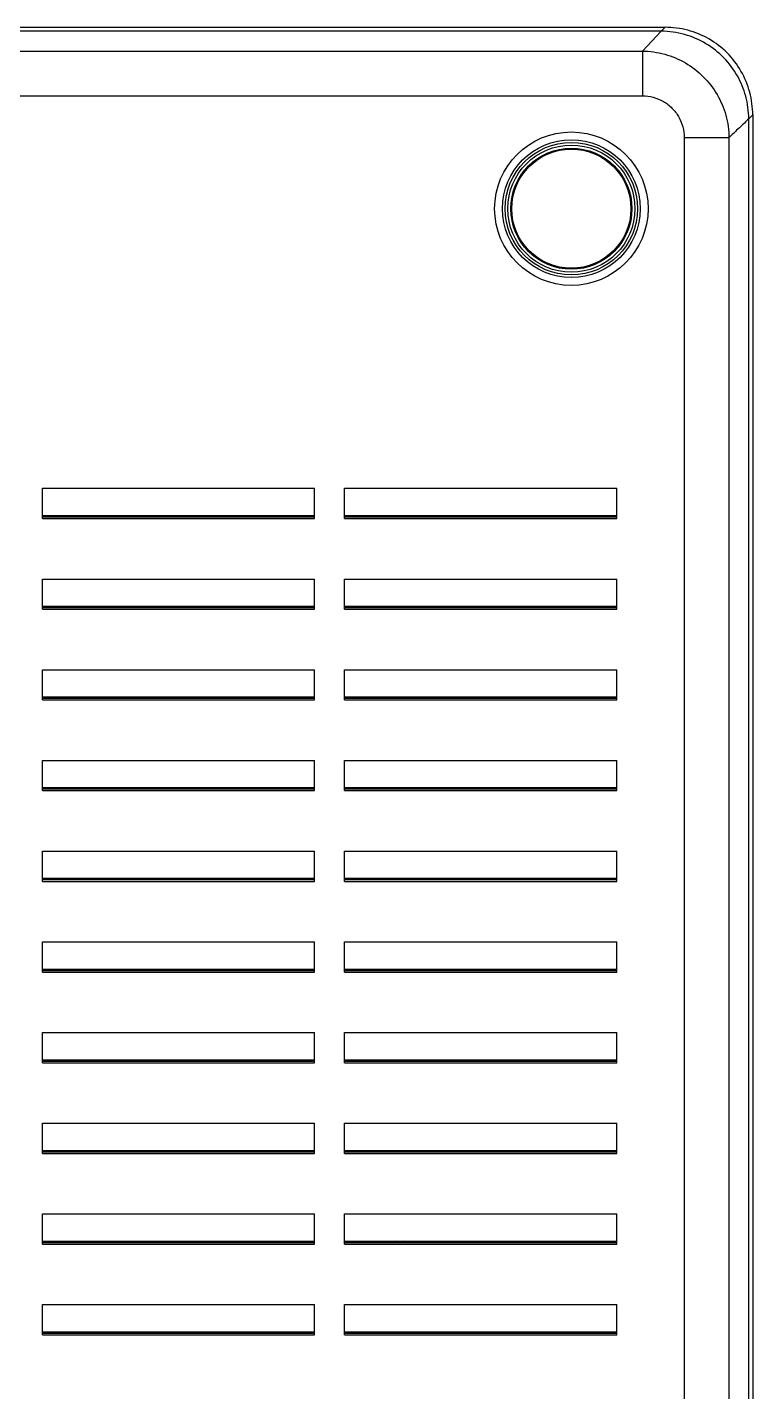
# Model space of a CAD drawing. Header units: inches. Extents: x -219 to 252, y -99 to 210.
# Drawn here: x -128.08 to -102.66, y -39.97 to 7.83 of the extents above; entities that cross this region are included whole.
import ezdxf

# ---------------------------------------------------------------- set-up
doc = ezdxf.new("R2010")
doc.units = ezdxf.units.IN
doc.header["$MEASUREMENT"] = 0
doc.layers.add('02___PRT_ALL_AXES', color=7, linetype='Continuous')

# ---------------------------------------------------------------- blocks, each defined once
blk = doc.blocks.new('block 2105')
at = {"color": 7, "lineweight": 25, "true_color": 0xffffff}
blk.add_lwpolyline([(-127.546, -37.978), (-118.015, -37.978)], dxfattribs=at)
blk = doc.blocks.new('block 2106')
at = {"color": 7, "lineweight": 25, "true_color": 0xffffff}
blk.add_lwpolyline([(-116.956, -37.978), (-107.424, -37.978)], dxfattribs=at)
blk = doc.blocks.new('block 2109')
at = {"color": 7, "lineweight": 25, "true_color": 0xffffff}
blk.add_lwpolyline([(-127.546, -37.919), (-118.015, -37.919)], dxfattribs=at)
blk = doc.blocks.new('block 2110')
at = {"color": 7, "lineweight": 25, "true_color": 0xffffff}
blk.add_lwpolyline([(-116.956, -37.919), (-107.424, -37.919)], dxfattribs=at)
blk = doc.blocks.new('block 2113')
at = {"color": 7, "lineweight": 25, "true_color": 0xffffff}
blk.add_lwpolyline([(-127.546, -37.872), (-118.015, -37.872)], dxfattribs=at)
blk = doc.blocks.new('block 2114')
at = {"color": 7, "lineweight": 25, "true_color": 0xffffff}
blk.add_lwpolyline([(-116.956, -37.872), (-107.424, -37.872)], dxfattribs=at)
blk = doc.blocks.new('block 2117')
at = {"color": 7, "lineweight": 25, "true_color": 0xffffff}
blk.add_lwpolyline([(-127.546, -36.919), (-118.015, -36.919)], dxfattribs=at)
blk = doc.blocks.new('block 2118')
at = {"color": 7, "lineweight": 25, "true_color": 0xffffff}
blk.add_lwpolyline([(-116.956, -36.919), (-107.424, -36.919)], dxfattribs=at)
blk = doc.blocks.new('block 2121')
at = {"color": 7, "lineweight": 25, "true_color": 0xffffff}
blk.add_lwpolyline([(-127.546, -34.8), (-118.015, -34.8)], dxfattribs=at)
blk = doc.blocks.new('block 2122')
at = {"color": 7, "lineweight": 25, "true_color": 0xffffff}
blk.add_lwpolyline([(-116.956, -34.8), (-107.424, -34.8)], dxfattribs=at)
blk = doc.blocks.new('block 2125')
at = {"color": 7, "lineweight": 25, "true_color": 0xffffff}
blk.add_lwpolyline([(-127.546, -34.742), (-118.015, -34.742)], dxfattribs=at)
blk = doc.blocks.new('block 2126')
at = {"color": 7, "lineweight": 25, "true_color": 0xffffff}
blk.add_lwpolyline([(-116.956, -34.742), (-107.424, -34.742)], dxfattribs=at)
blk = doc.blocks.new('block 2129')
at = {"color": 7, "lineweight": 25, "true_color": 0xffffff}
blk.add_lwpolyline([(-127.546, -34.695), (-118.015, -34.695)], dxfattribs=at)
blk = doc.blocks.new('block 2130')
at = {"color": 7, "lineweight": 25, "true_color": 0xffffff}
blk.add_lwpolyline([(-116.956, -34.695), (-107.424, -34.695)], dxfattribs=at)
blk = doc.blocks.new('block 2135')
at = {"color": 7, "lineweight": 25, "true_color": 0xffffff}
blk.add_lwpolyline([(-127.546, -33.741), (-118.015, -33.741)], dxfattribs=at)
blk = doc.blocks.new('block 2136')
at = {"color": 7, "lineweight": 25, "true_color": 0xffffff}
blk.add_lwpolyline([(-116.956, -33.741), (-107.424, -33.741)], dxfattribs=at)
blk = doc.blocks.new('block 2139')
at = {"color": 7, "lineweight": 25, "true_color": 0xffffff}
blk.add_lwpolyline([(-127.546, -31.623), (-118.015, -31.623)], dxfattribs=at)
blk = doc.blocks.new('block 2140')
at = {"color": 7, "lineweight": 25, "true_color": 0xffffff}
blk.add_lwpolyline([(-116.956, -31.623), (-107.424, -31.623)], dxfattribs=at)
blk = doc.blocks.new('block 2143')
at = {"color": 7, "lineweight": 25, "true_color": 0xffffff}
blk.add_lwpolyline([(-127.546, -31.565), (-118.015, -31.565)], dxfattribs=at)
blk = doc.blocks.new('block 2144')
at = {"color": 7, "lineweight": 25, "true_color": 0xffffff}
blk.add_lwpolyline([(-116.956, -31.565), (-107.424, -31.565)], dxfattribs=at)
blk = doc.blocks.new('block 2147')
at = {"color": 7, "lineweight": 25, "true_color": 0xffffff}
blk.add_lwpolyline([(-127.546, -31.518), (-118.015, -31.518)], dxfattribs=at)
blk = doc.blocks.new('block 2148')
at = {"color": 7, "lineweight": 25, "true_color": 0xffffff}
blk.add_lwpolyline([(-116.956, -31.518), (-107.424, -31.518)], dxfattribs=at)
blk = doc.blocks.new('block 2151')
at = {"color": 7, "lineweight": 25, "true_color": 0xffffff}
blk.add_lwpolyline([(-127.546, -30.564), (-118.015, -30.564)], dxfattribs=at)
blk = doc.blocks.new('block 2152')
at = {"color": 7, "lineweight": 25, "true_color": 0xffffff}
blk.add_lwpolyline([(-116.956, -30.564), (-107.424, -30.564)], dxfattribs=at)
blk = doc.blocks.new('block 2157')
at = {"color": 7, "lineweight": 25, "true_color": 0xffffff}
blk.add_lwpolyline([(-127.546, -28.446), (-118.015, -28.446)], dxfattribs=at)
blk = doc.blocks.new('block 2158')
at = {"color": 7, "lineweight": 25, "true_color": 0xffffff}
blk.add_lwpolyline([(-116.956, -28.446), (-107.424, -28.446)], dxfattribs=at)
blk = doc.blocks.new('block 2161')
at = {"color": 7, "lineweight": 25, "true_color": 0xffffff}
blk.add_lwpolyline([(-127.546, -28.388), (-118.015, -28.388)], dxfattribs=at)
blk = doc.blocks.new('block 2162')
at = {"color": 7, "lineweight": 25, "true_color": 0xffffff}
blk.add_lwpolyline([(-116.956, -28.388), (-107.424, -28.388)], dxfattribs=at)
blk = doc.blocks.new('block 2165')
at = {"color": 7, "lineweight": 25, "true_color": 0xffffff}
blk.add_lwpolyline([(-127.546, -28.341), (-118.015, -28.341)], dxfattribs=at)
blk = doc.blocks.new('block 2166')
at = {"color": 7, "lineweight": 25, "true_color": 0xffffff}
blk.add_lwpolyline([(-116.956, -28.341), (-107.424, -28.341)], dxfattribs=at)
blk = doc.blocks.new('block 2169')
at = {"color": 7, "lineweight": 25, "true_color": 0xffffff}
blk.add_lwpolyline([(-127.546, -27.387), (-118.015, -27.387)], dxfattribs=at)
blk = doc.blocks.new('block 2170')
at = {"color": 7, "lineweight": 25, "true_color": 0xffffff}
blk.add_lwpolyline([(-116.956, -27.387), (-107.424, -27.387)], dxfattribs=at)
blk = doc.blocks.new('block 2172')
at = {"color": 7, "lineweight": 25, "true_color": 0xffffff}
blk.add_lwpolyline([(-105.864, 7.687), (-105.725, 7.826)], dxfattribs=at)
blk = doc.blocks.new('block 2175')
at = {"color": 7, "lineweight": 25, "true_color": 0xffffff}
blk.add_lwpolyline([(-127.546, -25.269), (-118.015, -25.269)], dxfattribs=at)
blk = doc.blocks.new('block 2176')
at = {"color": 7, "lineweight": 25, "true_color": 0xffffff}
blk.add_lwpolyline([(-116.956, -25.269), (-107.424, -25.269)], dxfattribs=at)
blk = doc.blocks.new('block 2179')
at = {"color": 7, "lineweight": 25, "true_color": 0xffffff}
blk.add_lwpolyline([(-127.546, -25.211), (-118.015, -25.211)], dxfattribs=at)
blk = doc.blocks.new('block 2180')
at = {"color": 7, "lineweight": 25, "true_color": 0xffffff}
blk.add_lwpolyline([(-116.956, -25.211), (-107.424, -25.211)], dxfattribs=at)
blk = doc.blocks.new('block 2183')
at = {"color": 7, "lineweight": 25, "true_color": 0xffffff}
blk.add_lwpolyline([(-127.546, -25.164), (-118.015, -25.164)], dxfattribs=at)
blk = doc.blocks.new('block 2184')
at = {"color": 7, "lineweight": 25, "true_color": 0xffffff}
blk.add_lwpolyline([(-116.956, -25.164), (-107.424, -25.164)], dxfattribs=at)
blk = doc.blocks.new('block 2187')
at = {"color": 7, "lineweight": 25, "true_color": 0xffffff}
blk.add_lwpolyline([(-127.546, -24.21), (-118.015, -24.21)], dxfattribs=at)
blk = doc.blocks.new('block 2188')
at = {"color": 7, "lineweight": 25, "true_color": 0xffffff}
blk.add_lwpolyline([(-116.956, -24.21), (-107.424, -24.21)], dxfattribs=at)
blk = doc.blocks.new('block 2191')
at = {"color": 7, "lineweight": 25, "true_color": 0xffffff}
blk.add_lwpolyline([(-127.546, -22.092), (-118.015, -22.092)], dxfattribs=at)
blk = doc.blocks.new('block 2192')
at = {"color": 7, "lineweight": 25, "true_color": 0xffffff}
blk.add_lwpolyline([(-116.956, -22.092), (-107.424, -22.092)], dxfattribs=at)
blk = doc.blocks.new('block 2195')
at = {"color": 7, "lineweight": 25, "true_color": 0xffffff}
blk.add_lwpolyline([(-127.546, -22.033), (-118.015, -22.033)], dxfattribs=at)
blk = doc.blocks.new('block 2196')
at = {"color": 7, "lineweight": 25, "true_color": 0xffffff}
blk.add_lwpolyline([(-116.956, -22.033), (-107.424, -22.033)], dxfattribs=at)
blk = doc.blocks.new('block 2199')
at = {"color": 7, "lineweight": 25, "true_color": 0xffffff}
blk.add_lwpolyline([(-127.546, -21.986), (-118.015, -21.986)], dxfattribs=at)
blk = doc.blocks.new('block 2200')
at = {"color": 7, "lineweight": 25, "true_color": 0xffffff}
blk.add_lwpolyline([(-116.956, -21.986), (-107.424, -21.986)], dxfattribs=at)
blk = doc.blocks.new('block 2206')
at = {"color": 7, "lineweight": 25, "true_color": 0xffffff}
blk.add_lwpolyline([(-106.524, 6.994), (-105.864, 7.687)], dxfattribs=at)
blk = doc.blocks.new('block 2207')
at = {"color": 7, "lineweight": 25, "true_color": 0xffffff}
blk.add_lwpolyline([(-102.658, 4.759), (-102.797, 4.62)], dxfattribs=at)
blk = doc.blocks.new('block 2210')
at = {"color": 7, "lineweight": 25, "true_color": 0xffffff}
blk.add_lwpolyline([(-127.546, -21.033), (-118.015, -21.033)], dxfattribs=at)
blk = doc.blocks.new('block 2211')
at = {"color": 7, "lineweight": 25, "true_color": 0xffffff}
blk.add_lwpolyline([(-116.956, -21.033), (-107.424, -21.033)], dxfattribs=at)
blk = doc.blocks.new('block 2214')
at = {"color": 7, "lineweight": 25, "true_color": 0xffffff}
blk.add_lwpolyline([(-127.546, -18.915), (-118.015, -18.915)], dxfattribs=at)
blk = doc.blocks.new('block 2215')
at = {"color": 7, "lineweight": 25, "true_color": 0xffffff}
blk.add_lwpolyline([(-116.956, -18.915), (-107.424, -18.915)], dxfattribs=at)
blk = doc.blocks.new('block 2218')
at = {"color": 7, "lineweight": 25, "true_color": 0xffffff}
blk.add_lwpolyline([(-127.546, -18.856), (-118.015, -18.856)], dxfattribs=at)
blk = doc.blocks.new('block 2219')
at = {"color": 7, "lineweight": 25, "true_color": 0xffffff}
blk.add_lwpolyline([(-116.956, -18.856), (-107.424, -18.856)], dxfattribs=at)
blk = doc.blocks.new('block 2222')
at = {"color": 7, "lineweight": 25, "true_color": 0xffffff}
blk.add_lwpolyline([(-127.546, -18.809), (-118.015, -18.809)], dxfattribs=at)
blk = doc.blocks.new('block 2223')
at = {"color": 7, "lineweight": 25, "true_color": 0xffffff}
blk.add_lwpolyline([(-116.956, -18.809), (-107.424, -18.809)], dxfattribs=at)
blk = doc.blocks.new('block 2226')
at = {"color": 7, "lineweight": 25, "true_color": 0xffffff}
blk.add_lwpolyline([(-127.546, -17.856), (-118.015, -17.856)], dxfattribs=at)
blk = doc.blocks.new('block 2227')
at = {"color": 7, "lineweight": 25, "true_color": 0xffffff}
blk.add_lwpolyline([(-116.956, -17.856), (-107.424, -17.856)], dxfattribs=at)
blk = doc.blocks.new('block 2232')
at = {"color": 7, "lineweight": 25, "true_color": 0xffffff}
blk.add_lwpolyline([(-127.546, -15.738), (-118.015, -15.738)], dxfattribs=at)
blk = doc.blocks.new('block 2233')
at = {"color": 7, "lineweight": 25, "true_color": 0xffffff}
blk.add_lwpolyline([(-116.956, -15.738), (-107.424, -15.738)], dxfattribs=at)
blk = doc.blocks.new('block 2236')
at = {"color": 7, "lineweight": 25, "true_color": 0xffffff}
blk.add_lwpolyline([(-127.546, -15.679), (-118.015, -15.679)], dxfattribs=at)
blk = doc.blocks.new('block 2237')
at = {"color": 7, "lineweight": 25, "true_color": 0xffffff}
blk.add_lwpolyline([(-116.956, -15.679), (-107.424, -15.679)], dxfattribs=at)
blk = doc.blocks.new('block 2240')
at = {"color": 7, "lineweight": 25, "true_color": 0xffffff}
blk.add_lwpolyline([(-127.546, -15.632), (-118.015, -15.632)], dxfattribs=at)
blk = doc.blocks.new('block 2241')
at = {"color": 7, "lineweight": 25, "true_color": 0xffffff}
blk.add_lwpolyline([(-116.956, -15.632), (-107.424, -15.632)], dxfattribs=at)
blk = doc.blocks.new('block 2244')
at = {"color": 7, "lineweight": 25, "true_color": 0xffffff}
blk.add_lwpolyline([(-127.546, -14.679), (-118.015, -14.679)], dxfattribs=at)
blk = doc.blocks.new('block 2245')
at = {"color": 7, "lineweight": 25, "true_color": 0xffffff}
blk.add_lwpolyline([(-116.956, -14.679), (-107.424, -14.679)], dxfattribs=at)
blk = doc.blocks.new('block 2248')
at = {"color": 7, "lineweight": 25, "true_color": 0xffffff}
blk.add_lwpolyline([(-127.546, -12.561), (-118.015, -12.561)], dxfattribs=at)
blk = doc.blocks.new('block 2249')
at = {"color": 7, "lineweight": 25, "true_color": 0xffffff}
blk.add_lwpolyline([(-116.956, -12.561), (-107.424, -12.561)], dxfattribs=at)
blk = doc.blocks.new('block 2252')
at = {"color": 7, "lineweight": 25, "true_color": 0xffffff}
blk.add_lwpolyline([(-127.546, -12.502), (-118.015, -12.502)], dxfattribs=at)
blk = doc.blocks.new('block 2253')
at = {"color": 7, "lineweight": 25, "true_color": 0xffffff}
blk.add_lwpolyline([(-116.956, -12.502), (-107.424, -12.502)], dxfattribs=at)
blk = doc.blocks.new('block 2256')
at = {"color": 7, "lineweight": 25, "true_color": 0xffffff}
blk.add_lwpolyline([(-127.546, -12.455), (-118.015, -12.455)], dxfattribs=at)
blk = doc.blocks.new('block 2257')
at = {"color": 7, "lineweight": 25, "true_color": 0xffffff}
blk.add_lwpolyline([(-116.956, -12.455), (-107.424, -12.455)], dxfattribs=at)
blk = doc.blocks.new('block 2260')
at = {"color": 7, "lineweight": 25, "true_color": 0xffffff}
blk.add_lwpolyline([(-127.546, -11.502), (-118.015, -11.502)], dxfattribs=at)
blk = doc.blocks.new('block 2261')
at = {"color": 7, "lineweight": 25, "true_color": 0xffffff}
blk.add_lwpolyline([(-116.956, -11.502), (-107.424, -11.502)], dxfattribs=at)
blk = doc.blocks.new('block 2264')
at = {"color": 7, "lineweight": 25, "true_color": 0xffffff}
blk.add_lwpolyline([(-127.546, -9.383), (-118.015, -9.383)], dxfattribs=at)
blk = doc.blocks.new('block 2265')
at = {"color": 7, "lineweight": 25, "true_color": 0xffffff}
blk.add_lwpolyline([(-116.956, -9.383), (-107.424, -9.383)], dxfattribs=at)
blk = doc.blocks.new('block 2268')
at = {"color": 7, "lineweight": 25, "true_color": 0xffffff}
blk.add_lwpolyline([(-127.546, -9.325), (-118.015, -9.325)], dxfattribs=at)
blk = doc.blocks.new('block 2269')
at = {"color": 7, "lineweight": 25, "true_color": 0xffffff}
blk.add_lwpolyline([(-116.956, -9.325), (-107.424, -9.325)], dxfattribs=at)
blk = doc.blocks.new('block 2272')
at = {"color": 7, "lineweight": 25, "true_color": 0xffffff}
blk.add_lwpolyline([(-127.546, -9.278), (-118.015, -9.278)], dxfattribs=at)
blk = doc.blocks.new('block 2273')
at = {"color": 7, "lineweight": 25, "true_color": 0xffffff}
blk.add_lwpolyline([(-116.956, -9.278), (-107.424, -9.278)], dxfattribs=at)
blk = doc.blocks.new('block 2276')
at = {"color": 7, "lineweight": 25, "true_color": 0xffffff}
blk.add_lwpolyline([(-127.546, -8.324), (-118.015, -8.324)], dxfattribs=at)
blk = doc.blocks.new('block 2277')
at = {"color": 7, "lineweight": 25, "true_color": 0xffffff}
blk.add_lwpolyline([(-116.956, -8.324), (-107.424, -8.324)], dxfattribs=at)
blk = doc.blocks.new('block 2284')
at = {"color": 7, "lineweight": 25, "true_color": 0xffffff}
blk.add_lwpolyline([(-115.135, -34.742), (-115.193, -34.695)], dxfattribs=at)
blk = doc.blocks.new('block 2285')
at = {"color": 7, "lineweight": 25, "true_color": 0xffffff}
blk.add_lwpolyline([(-114.847, -34.742), (-114.904, -34.695)], dxfattribs=at)
blk = doc.blocks.new('block 2292')
at = {"color": 7, "lineweight": 25, "true_color": 0xffffff}
blk.add_lwpolyline([(-127.546, -37.978), (-127.546, -36.919)], dxfattribs=at)
blk = doc.blocks.new('block 2293')
at = {"color": 7, "lineweight": 25, "true_color": 0xffffff}
blk.add_lwpolyline([(-127.546, -34.8), (-127.546, -33.741)], dxfattribs=at)
blk = doc.blocks.new('block 2294')
at = {"color": 7, "lineweight": 25, "true_color": 0xffffff}
blk.add_lwpolyline([(-127.546, -31.623), (-127.546, -30.564)], dxfattribs=at)
blk = doc.blocks.new('block 2295')
at = {"color": 7, "lineweight": 25, "true_color": 0xffffff}
blk.add_lwpolyline([(-127.546, -28.446), (-127.546, -27.387)], dxfattribs=at)
blk = doc.blocks.new('block 2296')
at = {"color": 7, "lineweight": 25, "true_color": 0xffffff}
blk.add_lwpolyline([(-127.546, -25.269), (-127.546, -24.21)], dxfattribs=at)
blk = doc.blocks.new('block 2297')
at = {"color": 7, "lineweight": 25, "true_color": 0xffffff}
blk.add_lwpolyline([(-127.546, -22.092), (-127.546, -21.033)], dxfattribs=at)
blk = doc.blocks.new('block 2298')
at = {"color": 7, "lineweight": 25, "true_color": 0xffffff}
blk.add_lwpolyline([(-127.546, -18.915), (-127.546, -17.856)], dxfattribs=at)
blk = doc.blocks.new('block 2299')
at = {"color": 7, "lineweight": 25, "true_color": 0xffffff}
blk.add_lwpolyline([(-127.546, -15.738), (-127.546, -14.679)], dxfattribs=at)
blk = doc.blocks.new('block 2300')
at = {"color": 7, "lineweight": 25, "true_color": 0xffffff}
blk.add_lwpolyline([(-127.546, -12.561), (-127.546, -11.502)], dxfattribs=at)
blk = doc.blocks.new('block 2301')
at = {"color": 7, "lineweight": 25, "true_color": 0xffffff}
blk.add_lwpolyline([(-127.546, -9.383), (-127.546, -8.324)], dxfattribs=at)
blk = doc.blocks.new('block 2304')
at = {"color": 7, "lineweight": 25, "true_color": 0xffffff}
blk.add_lwpolyline([(-105.06, 3.96), (-103.491, 3.96)], dxfattribs=at)
blk = doc.blocks.new('block 2310')
at = {"color": 7, "lineweight": 25, "true_color": 0xffffff}
blk.add_lwpolyline([(-118.015, -37.978), (-118.015, -36.919)], dxfattribs=at)
blk = doc.blocks.new('block 2311')
at = {"color": 7, "lineweight": 25, "true_color": 0xffffff}
blk.add_lwpolyline([(-118.015, -34.8), (-118.015, -33.741)], dxfattribs=at)
blk = doc.blocks.new('block 2312')
at = {"color": 7, "lineweight": 25, "true_color": 0xffffff}
blk.add_lwpolyline([(-118.015, -31.623), (-118.015, -30.564)], dxfattribs=at)
blk = doc.blocks.new('block 2313')
at = {"color": 7, "lineweight": 25, "true_color": 0xffffff}
blk.add_lwpolyline([(-118.015, -28.446), (-118.015, -27.387)], dxfattribs=at)
blk = doc.blocks.new('block 2314')
at = {"color": 7, "lineweight": 25, "true_color": 0xffffff}
blk.add_lwpolyline([(-118.015, -25.269), (-118.015, -24.21)], dxfattribs=at)
blk = doc.blocks.new('block 2315')
at = {"color": 7, "lineweight": 25, "true_color": 0xffffff}
blk.add_lwpolyline([(-118.015, -22.092), (-118.015, -21.033)], dxfattribs=at)
blk = doc.blocks.new('block 2316')
at = {"color": 7, "lineweight": 25, "true_color": 0xffffff}
blk.add_lwpolyline([(-118.015, -18.915), (-118.015, -17.856)], dxfattribs=at)
blk = doc.blocks.new('block 2317')
at = {"color": 7, "lineweight": 25, "true_color": 0xffffff}
blk.add_lwpolyline([(-118.015, -15.738), (-118.015, -14.679)], dxfattribs=at)
blk = doc.blocks.new('block 2318')
at = {"color": 7, "lineweight": 25, "true_color": 0xffffff}
blk.add_lwpolyline([(-118.015, -12.561), (-118.015, -11.502)], dxfattribs=at)
blk = doc.blocks.new('block 2319')
at = {"color": 7, "lineweight": 25, "true_color": 0xffffff}
blk.add_lwpolyline([(-118.015, -9.383), (-118.015, -8.324)], dxfattribs=at)
blk = doc.blocks.new('block 2324')
at = {"color": 7, "lineweight": 25, "true_color": 0xffffff}
blk.add_lwpolyline([(-116.956, -37.978), (-116.956, -36.919)], dxfattribs=at)
blk = doc.blocks.new('block 2325')
at = {"color": 7, "lineweight": 25, "true_color": 0xffffff}
blk.add_lwpolyline([(-116.956, -34.8), (-116.956, -33.741)], dxfattribs=at)
blk = doc.blocks.new('block 2326')
at = {"color": 7, "lineweight": 25, "true_color": 0xffffff}
blk.add_lwpolyline([(-116.956, -31.623), (-116.956, -30.564)], dxfattribs=at)
blk = doc.blocks.new('block 2327')
at = {"color": 7, "lineweight": 25, "true_color": 0xffffff}
blk.add_lwpolyline([(-116.956, -28.446), (-116.956, -27.387)], dxfattribs=at)
blk = doc.blocks.new('block 2328')
at = {"color": 7, "lineweight": 25, "true_color": 0xffffff}
blk.add_lwpolyline([(-116.956, -25.269), (-116.956, -24.21)], dxfattribs=at)
blk = doc.blocks.new('block 2329')
at = {"color": 7, "lineweight": 25, "true_color": 0xffffff}
blk.add_lwpolyline([(-116.956, -22.092), (-116.956, -21.033)], dxfattribs=at)
blk = doc.blocks.new('block 2330')
at = {"color": 7, "lineweight": 25, "true_color": 0xffffff}
blk.add_lwpolyline([(-116.956, -18.915), (-116.956, -17.856)], dxfattribs=at)
blk = doc.blocks.new('block 2331')
at = {"color": 7, "lineweight": 25, "true_color": 0xffffff}
blk.add_lwpolyline([(-116.956, -15.738), (-116.956, -14.679)], dxfattribs=at)
blk = doc.blocks.new('block 2332')
at = {"color": 7, "lineweight": 25, "true_color": 0xffffff}
blk.add_lwpolyline([(-116.956, -12.561), (-116.956, -11.502)], dxfattribs=at)
blk = doc.blocks.new('block 2333')
at = {"color": 7, "lineweight": 25, "true_color": 0xffffff}
blk.add_lwpolyline([(-116.956, -9.383), (-116.956, -8.324)], dxfattribs=at)
blk = doc.blocks.new('block 2334')
at = {"color": 7, "lineweight": 25, "true_color": 0xffffff}
blk.add_lwpolyline([(-204.697, 5.425), (-106.524, 5.425)], dxfattribs=at)
blk = doc.blocks.new('block 2335')
at = {"color": 7, "lineweight": 25, "true_color": 0xffffff}
blk.add_lwpolyline([(-204.697, 6.994), (-106.524, 6.994)], dxfattribs=at)
blk = doc.blocks.new('block 2336')
at = {"color": 7, "lineweight": 25, "true_color": 0xffffff}
blk.add_lwpolyline([(-105.864, 7.687), (-205.357, 7.687)], dxfattribs=at)
blk = doc.blocks.new('block 2337')
at = {"color": 7, "lineweight": 25, "true_color": 0xffffff}
blk.add_lwpolyline([(-205.491, 7.826), (-105.73, 7.826)], dxfattribs=at)
blk = doc.blocks.new('block 2338')
at = {"color": 7, "lineweight": 25, "true_color": 0xffffff}
blk.add_lwpolyline([(-115.301, -31.565), (-115.301, -31.518)], dxfattribs=at)
blk = doc.blocks.new('block 2339')
at = {"color": 7, "lineweight": 25, "true_color": 0xffffff}
blk.add_lwpolyline([(-115.301, -28.388), (-115.301, -28.341)], dxfattribs=at)
blk = doc.blocks.new('block 2340')
at = {"color": 7, "lineweight": 25, "true_color": 0xffffff}
blk.add_lwpolyline([(-115.301, -25.211), (-115.301, -25.164)], dxfattribs=at)
blk = doc.blocks.new('block 2341')
at = {"color": 7, "lineweight": 25, "true_color": 0xffffff}
blk.add_lwpolyline([(-115.301, -22.033), (-115.301, -21.986)], dxfattribs=at)
blk = doc.blocks.new('block 2342')
at = {"color": 7, "lineweight": 25, "true_color": 0xffffff}
blk.add_lwpolyline([(-115.301, -18.856), (-115.301, -18.809)], dxfattribs=at)
blk = doc.blocks.new('block 2343')
at = {"color": 7, "lineweight": 25, "true_color": 0xffffff}
blk.add_lwpolyline([(-115.301, -15.679), (-115.301, -15.632)], dxfattribs=at)
blk = doc.blocks.new('block 2344')
at = {"color": 7, "lineweight": 25, "true_color": 0xffffff}
blk.add_lwpolyline([(-115.301, -12.502), (-115.301, -12.455)], dxfattribs=at)
blk = doc.blocks.new('block 2345')
at = {"color": 7, "lineweight": 25, "true_color": 0xffffff}
blk.add_lwpolyline([(-115.301, -9.325), (-115.301, -9.278)], dxfattribs=at)
blk = doc.blocks.new('block 2346')
at = {"color": 7, "lineweight": 25, "true_color": 0xffffff}
blk.add_lwpolyline([(-115.168, -31.565), (-115.168, -31.518)], dxfattribs=at)
blk = doc.blocks.new('block 2347')
at = {"color": 7, "lineweight": 25, "true_color": 0xffffff}
blk.add_lwpolyline([(-115.168, -28.388), (-115.168, -28.341)], dxfattribs=at)
blk = doc.blocks.new('block 2348')
at = {"color": 7, "lineweight": 25, "true_color": 0xffffff}
blk.add_lwpolyline([(-115.168, -25.211), (-115.168, -25.164)], dxfattribs=at)
blk = doc.blocks.new('block 2349')
at = {"color": 7, "lineweight": 25, "true_color": 0xffffff}
blk.add_lwpolyline([(-115.168, -22.033), (-115.168, -21.986)], dxfattribs=at)
blk = doc.blocks.new('block 2350')
at = {"color": 7, "lineweight": 25, "true_color": 0xffffff}
blk.add_lwpolyline([(-115.168, -18.856), (-115.168, -18.809)], dxfattribs=at)
blk = doc.blocks.new('block 2351')
at = {"color": 7, "lineweight": 25, "true_color": 0xffffff}
blk.add_lwpolyline([(-115.168, -15.679), (-115.168, -15.632)], dxfattribs=at)
blk = doc.blocks.new('block 2352')
at = {"color": 7, "lineweight": 25, "true_color": 0xffffff}
blk.add_lwpolyline([(-115.168, -12.502), (-115.168, -12.455)], dxfattribs=at)
blk = doc.blocks.new('block 2353')
at = {"color": 7, "lineweight": 25, "true_color": 0xffffff}
blk.add_lwpolyline([(-115.168, -9.325), (-115.168, -9.278)], dxfattribs=at)
blk = doc.blocks.new('block 2354')
at = {"color": 7, "lineweight": 25, "true_color": 0xffffff}
blk.add_lwpolyline([(-113.457, -34.742), (-113.457, -34.695)], dxfattribs=at)
blk = doc.blocks.new('block 2355')
at = {"color": 7, "lineweight": 25, "true_color": 0xffffff}
blk.add_lwpolyline([(-113.457, -31.565), (-113.457, -31.518)], dxfattribs=at)
blk = doc.blocks.new('block 2356')
at = {"color": 7, "lineweight": 25, "true_color": 0xffffff}
blk.add_lwpolyline([(-113.457, -28.388), (-113.457, -28.341)], dxfattribs=at)
blk = doc.blocks.new('block 2357')
at = {"color": 7, "lineweight": 25, "true_color": 0xffffff}
blk.add_lwpolyline([(-113.457, -25.211), (-113.457, -25.164)], dxfattribs=at)
blk = doc.blocks.new('block 2358')
at = {"color": 7, "lineweight": 25, "true_color": 0xffffff}
blk.add_lwpolyline([(-113.457, -22.033), (-113.457, -21.986)], dxfattribs=at)
blk = doc.blocks.new('block 2359')
at = {"color": 7, "lineweight": 25, "true_color": 0xffffff}
blk.add_lwpolyline([(-113.457, -18.856), (-113.457, -18.809)], dxfattribs=at)
blk = doc.blocks.new('block 2360')
at = {"color": 7, "lineweight": 25, "true_color": 0xffffff}
blk.add_lwpolyline([(-113.457, -15.679), (-113.457, -15.632)], dxfattribs=at)
blk = doc.blocks.new('block 2361')
at = {"color": 7, "lineweight": 25, "true_color": 0xffffff}
blk.add_lwpolyline([(-113.457, -12.502), (-113.457, -12.455)], dxfattribs=at)
blk = doc.blocks.new('block 2362')
at = {"color": 7, "lineweight": 25, "true_color": 0xffffff}
blk.add_lwpolyline([(-113.457, -9.325), (-113.457, -9.278)], dxfattribs=at)
blk = doc.blocks.new('block 2363')
at = {"color": 7, "lineweight": 25, "true_color": 0xffffff}
blk.add_lwpolyline([(-113.324, -34.742), (-113.324, -34.695)], dxfattribs=at)
blk = doc.blocks.new('block 2364')
at = {"color": 7, "lineweight": 25, "true_color": 0xffffff}
blk.add_lwpolyline([(-113.324, -31.565), (-113.324, -31.518)], dxfattribs=at)
blk = doc.blocks.new('block 2365')
at = {"color": 7, "lineweight": 25, "true_color": 0xffffff}
blk.add_lwpolyline([(-113.324, -28.388), (-113.324, -28.341)], dxfattribs=at)
blk = doc.blocks.new('block 2366')
at = {"color": 7, "lineweight": 25, "true_color": 0xffffff}
blk.add_lwpolyline([(-113.324, -25.211), (-113.324, -25.164)], dxfattribs=at)
blk = doc.blocks.new('block 2367')
at = {"color": 7, "lineweight": 25, "true_color": 0xffffff}
blk.add_lwpolyline([(-113.324, -22.033), (-113.324, -21.986)], dxfattribs=at)
blk = doc.blocks.new('block 2368')
at = {"color": 7, "lineweight": 25, "true_color": 0xffffff}
blk.add_lwpolyline([(-113.324, -18.856), (-113.324, -18.809)], dxfattribs=at)
blk = doc.blocks.new('block 2369')
at = {"color": 7, "lineweight": 25, "true_color": 0xffffff}
blk.add_lwpolyline([(-113.324, -15.679), (-113.324, -15.632)], dxfattribs=at)
blk = doc.blocks.new('block 2370')
at = {"color": 7, "lineweight": 25, "true_color": 0xffffff}
blk.add_lwpolyline([(-113.324, -12.502), (-113.324, -12.455)], dxfattribs=at)
blk = doc.blocks.new('block 2371')
at = {"color": 7, "lineweight": 25, "true_color": 0xffffff}
blk.add_lwpolyline([(-113.324, -9.325), (-113.324, -9.278)], dxfattribs=at)
blk = doc.blocks.new('block 2376')
at = {"color": 7, "lineweight": 25, "true_color": 0xffffff}
blk.add_lwpolyline([(-107.424, -37.978), (-107.424, -36.919)], dxfattribs=at)
blk = doc.blocks.new('block 2377')
at = {"color": 7, "lineweight": 25, "true_color": 0xffffff}
blk.add_lwpolyline([(-107.424, -34.8), (-107.424, -33.741)], dxfattribs=at)
blk = doc.blocks.new('block 2378')
at = {"color": 7, "lineweight": 25, "true_color": 0xffffff}
blk.add_lwpolyline([(-107.424, -31.623), (-107.424, -30.564)], dxfattribs=at)
blk = doc.blocks.new('block 2379')
at = {"color": 7, "lineweight": 25, "true_color": 0xffffff}
blk.add_lwpolyline([(-107.424, -28.446), (-107.424, -27.387)], dxfattribs=at)
blk = doc.blocks.new('block 2380')
at = {"color": 7, "lineweight": 25, "true_color": 0xffffff}
blk.add_lwpolyline([(-107.424, -25.269), (-107.424, -24.21)], dxfattribs=at)
blk = doc.blocks.new('block 2381')
at = {"color": 7, "lineweight": 25, "true_color": 0xffffff}
blk.add_lwpolyline([(-107.424, -22.092), (-107.424, -21.033)], dxfattribs=at)
blk = doc.blocks.new('block 2382')
at = {"color": 7, "lineweight": 25, "true_color": 0xffffff}
blk.add_lwpolyline([(-107.424, -18.915), (-107.424, -17.856)], dxfattribs=at)
blk = doc.blocks.new('block 2383')
at = {"color": 7, "lineweight": 25, "true_color": 0xffffff}
blk.add_lwpolyline([(-107.424, -15.738), (-107.424, -14.679)], dxfattribs=at)
blk = doc.blocks.new('block 2384')
at = {"color": 7, "lineweight": 25, "true_color": 0xffffff}
blk.add_lwpolyline([(-107.424, -12.561), (-107.424, -11.502)], dxfattribs=at)
blk = doc.blocks.new('block 2385')
at = {"color": 7, "lineweight": 25, "true_color": 0xffffff}
blk.add_lwpolyline([(-107.424, -9.383), (-107.424, -8.324)], dxfattribs=at)
blk = doc.blocks.new('block 2392')
at = {"color": 7, "lineweight": 25, "true_color": 0xffffff}
blk.add_lwpolyline([(-107.575, -18.794), (-107.581, -18.856)], dxfattribs=at)
blk = doc.blocks.new('block 2393')
at = {"color": 7, "lineweight": 25, "true_color": 0xffffff}
blk.add_lwpolyline([(-107.899, -21.986), (-107.903, -22.033)], dxfattribs=at)
blk = doc.blocks.new('block 2394')
at = {"color": 7, "lineweight": 25, "true_color": 0xffffff}
blk.add_lwpolyline([(-108.221, -25.164), (-108.225, -25.211)], dxfattribs=at)
blk = doc.blocks.new('block 2395')
at = {"color": 7, "lineweight": 25, "true_color": 0xffffff}
blk.add_lwpolyline([(-108.543, -28.341), (-108.547, -28.388)], dxfattribs=at)
blk = doc.blocks.new('block 2396')
at = {"color": 7, "lineweight": 25, "true_color": 0xffffff}
blk.add_lwpolyline([(-108.865, -31.518), (-108.87, -31.565)], dxfattribs=at)
blk = doc.blocks.new('block 2397')
at = {"color": 7, "lineweight": 25, "true_color": 0xffffff}
blk.add_lwpolyline([(-109.187, -34.695), (-109.192, -34.742)], dxfattribs=at)
blk = doc.blocks.new('block 2398')
at = {"color": 7, "lineweight": 25, "true_color": 0xffffff}
blk.add_lwpolyline([(-109.509, -37.872), (-109.514, -37.919)], dxfattribs=at)
blk = doc.blocks.new('block 2400')
at = {"color": 7, "lineweight": 25, "true_color": 0xffffff}
blk.add_lwpolyline([(-107.645, -21.986), (-107.65, -22.033)], dxfattribs=at)
blk = doc.blocks.new('block 2401')
at = {"color": 7, "lineweight": 25, "true_color": 0xffffff}
blk.add_lwpolyline([(-107.967, -25.164), (-107.972, -25.211)], dxfattribs=at)
blk = doc.blocks.new('block 2402')
at = {"color": 7, "lineweight": 25, "true_color": 0xffffff}
blk.add_lwpolyline([(-108.289, -28.341), (-108.294, -28.388)], dxfattribs=at)
blk = doc.blocks.new('block 2403')
at = {"color": 7, "lineweight": 25, "true_color": 0xffffff}
blk.add_lwpolyline([(-108.611, -31.518), (-108.616, -31.565)], dxfattribs=at)
blk = doc.blocks.new('block 2404')
at = {"color": 7, "lineweight": 25, "true_color": 0xffffff}
blk.add_lwpolyline([(-108.933, -34.695), (-108.938, -34.742)], dxfattribs=at)
blk = doc.blocks.new('block 2405')
at = {"color": 7, "lineweight": 25, "true_color": 0xffffff}
blk.add_lwpolyline([(-109.255, -37.872), (-109.26, -37.919)], dxfattribs=at)
blk = doc.blocks.new('block 2408')
at = {"color": 7, "lineweight": 25, "true_color": 0xffffff}
blk.add_lwpolyline([(-106.524, 6.994), (-106.524, 5.425)], dxfattribs=at)
blk = doc.blocks.new('block 2409')
at = {"color": 7, "lineweight": 25, "true_color": 0xffffff}
blk.add_lwpolyline([(-105.06, 3.96), (-105.06, -65.089)], dxfattribs=at)
blk = doc.blocks.new('block 2410')
at = {"color": 7, "lineweight": 25, "true_color": 0xffffff}
blk.add_lwpolyline([(-103.491, 3.96), (-103.491, -65.089)], dxfattribs=at)
blk = doc.blocks.new('block 2411')
at = {"color": 7, "lineweight": 25, "true_color": 0xffffff}
blk.add_lwpolyline([(-102.797, -65.749), (-102.797, 4.62)], dxfattribs=at)
blk = doc.blocks.new('block 2412')
at = {"color": 7, "lineweight": 25, "true_color": 0xffffff}
blk.add_lwpolyline([(-102.658, 4.755), (-102.658, -65.888)], dxfattribs=at)
blk = doc.blocks.new('block 2626')
at = {"color": 7, "lineweight": 25, "true_color": 0xffffff}
blk.add_open_spline([(-116.91, -31.549), (-116.923, -31.542), (-116.936, -31.536), (-116.949, -31.53)], degree=3, dxfattribs=at)
blk = doc.blocks.new('block 2627')
at = {"color": 7, "lineweight": 25, "true_color": 0xffffff}
blk.add_open_spline([(-118.021, -31.53), (-118.034, -31.536), (-118.047, -31.542), (-118.06, -31.549)], degree=3, dxfattribs=at)
blk = doc.blocks.new('block 2628')
at = {"color": 7, "lineweight": 25, "true_color": 0xffffff}
blk.add_open_spline([(-106.324, 1.472), (-106.324, 2.957), (-107.528, 4.16), (-109.013, 4.16), (-110.498, 4.16), (-111.701, 2.957), (-111.701, 1.472), (-111.701, -0.013), (-110.498, -1.217), (-109.013, -1.217), (-107.528, -1.217), (-106.324, -0.013), (-106.324, 1.472), (-106.324, 1.472), (-106.324, 1.472), (-106.324, 1.472)], degree=3, knots=[0, 0, 0, 0, 1, 1, 1, 2, 2, 2, 3, 3, 3, 4, 4, 4, 5, 5, 5, 5], dxfattribs=at)
blk = doc.blocks.new('block 2629')
at = {"color": 7, "lineweight": 25, "true_color": 0xffffff}
blk.add_open_spline([(-106.599, 1.472), (-106.599, 2.805), (-107.68, 3.885), (-109.013, 3.885), (-110.346, 3.885), (-111.426, 2.805), (-111.426, 1.472), (-111.426, 0.139), (-110.346, -0.942), (-109.013, -0.942), (-107.68, -0.942), (-106.599, 0.139), (-106.599, 1.472), (-106.599, 1.472), (-106.599, 1.472), (-106.599, 1.472)], degree=3, knots=[0, 0, 0, 0, 1, 1, 1, 2, 2, 2, 3, 3, 3, 4, 4, 4, 5, 5, 5, 5], dxfattribs=at)
blk = doc.blocks.new('block 2630')
at = {"color": 7, "lineweight": 25, "true_color": 0xffffff}
blk.add_open_spline([(-106.691, 1.472), (-106.691, 2.754), (-107.73, 3.793), (-109.013, 3.793), (-110.295, 3.793), (-111.334, 2.754), (-111.334, 1.472), (-111.334, 0.189), (-110.295, -0.85), (-109.013, -0.85), (-107.73, -0.85), (-106.691, 0.189), (-106.691, 1.472), (-106.691, 1.472), (-106.691, 1.472), (-106.691, 1.472)], degree=3, knots=[0, 0, 0, 0, 1, 1, 1, 2, 2, 2, 3, 3, 3, 4, 4, 4, 5, 5, 5, 5], dxfattribs=at)
blk = doc.blocks.new('block 2631')
at = {"color": 7, "lineweight": 25, "true_color": 0xffffff}
blk.add_open_spline([(-106.785, 1.472), (-106.785, 2.702), (-107.782, 3.699), (-109.013, 3.699), (-110.243, 3.699), (-111.24, 2.702), (-111.24, 1.472), (-111.24, 0.241), (-110.243, -0.756), (-109.013, -0.756), (-107.782, -0.756), (-106.785, 0.241), (-106.785, 1.472), (-106.785, 1.472), (-106.785, 1.472), (-106.785, 1.472)], degree=3, knots=[0, 0, 0, 0, 1, 1, 1, 2, 2, 2, 3, 3, 3, 4, 4, 4, 5, 5, 5, 5], dxfattribs=at)
blk = doc.blocks.new('block 2632')
at = {"color": 7, "lineweight": 25, "true_color": 0xffffff}
blk.add_open_spline([(-106.891, 1.472), (-106.891, 2.644), (-107.841, 3.593), (-109.013, 3.593), (-110.185, 3.593), (-111.134, 2.644), (-111.134, 1.472), (-111.134, 0.3), (-110.185, -0.65), (-109.013, -0.65), (-107.841, -0.65), (-106.891, 0.3), (-106.891, 1.472), (-106.891, 1.472), (-106.891, 1.472), (-106.891, 1.472)], degree=3, knots=[0, 0, 0, 0, 1, 1, 1, 2, 2, 2, 3, 3, 3, 4, 4, 4, 5, 5, 5, 5], dxfattribs=at)
blk = doc.blocks.new('block 2633')
at = {"color": 7, "lineweight": 25, "true_color": 0xffffff}
blk.add_open_spline([(-106.895, 1.472), (-106.895, 2.641), (-107.843, 3.59), (-109.013, 3.59), (-110.182, 3.59), (-111.131, 2.641), (-111.131, 1.472), (-111.131, 0.302), (-110.182, -0.646), (-109.013, -0.646), (-107.843, -0.646), (-106.895, 0.302), (-106.895, 1.472), (-106.895, 1.472), (-106.895, 1.472), (-106.895, 1.472)], degree=3, knots=[0, 0, 0, 0, 1, 1, 1, 2, 2, 2, 3, 3, 3, 4, 4, 4, 5, 5, 5, 5], dxfattribs=at)
blk = doc.blocks.new('block 2913')
at = {"color": 7, "lineweight": 25, "true_color": 0xffffff}
blk.add_open_spline([(-102.658, 4.755), (-102.658, 5.022), (-102.693, 5.291), (-102.762, 5.551), (-102.831, 5.81), (-102.935, 6.06), (-103.069, 6.292), (-103.202, 6.524), (-103.367, 6.739), (-103.556, 6.928), (-103.746, 7.118), (-103.961, 7.282), (-104.193, 7.416), (-104.425, 7.55), (-104.675, 7.653), (-104.934, 7.722), (-105.193, 7.791), (-105.462, 7.826), (-105.73, 7.826)], degree=3, knots=[0, 0, 0, 0, 1, 1, 1, 2, 2, 2, 3, 3, 3, 4, 4, 4, 5, 5, 5, 6, 6, 6, 6], dxfattribs=at)
blk = doc.blocks.new('block 2916')
at = {"color": 7, "lineweight": 25, "true_color": 0xffffff}
blk.add_open_spline([(-106.524, 5.425), (-106.396, 5.424), (-106.267, 5.407), (-106.142, 5.374), (-106.019, 5.342), (-105.9, 5.293), (-105.789, 5.229), (-105.679, 5.165), (-105.577, 5.087), (-105.487, 4.998)], degree=3, knots=[0, 0, 0, 0, 1, 1, 1, 2, 2, 2, 3, 3, 3, 3], dxfattribs=at)
blk = doc.blocks.new('block 2917')
at = {"color": 7, "lineweight": 25, "true_color": 0xffffff}
blk.add_open_spline([(-105.487, 4.998), (-105.397, 4.907), (-105.319, 4.805), (-105.255, 4.695), (-105.192, 4.584), (-105.143, 4.465), (-105.11, 4.342), (-105.077, 4.218), (-105.061, 4.089), (-105.06, 3.96)], degree=3, knots=[0, 0, 0, 0, 1, 1, 1, 2, 2, 2, 3, 3, 3, 3], dxfattribs=at)
blk = doc.blocks.new('block 2931')
at = {"color": 7, "lineweight": 25, "true_color": 0xffffff}
blk.add_open_spline([(-104.39, 6.094), (-104.204, 5.909), (-104.041, 5.698), (-103.908, 5.47), (-103.775, 5.242), (-103.671, 4.997), (-103.601, 4.743), (-103.53, 4.488), (-103.493, 4.224), (-103.49, 3.96)], degree=3, knots=[0, 0, 0, 0, 1, 1, 1, 2, 2, 2, 3, 3, 3, 3], dxfattribs=at)
blk = doc.blocks.new('block 2932')
at = {"color": 7, "lineweight": 25, "true_color": 0xffffff}
blk.add_open_spline([(-106.524, 6.994), (-106.261, 6.991), (-105.996, 6.954), (-105.742, 6.883), (-105.487, 6.813), (-105.242, 6.709), (-105.014, 6.576), (-104.787, 6.443), (-104.576, 6.28), (-104.39, 6.094)], degree=3, knots=[0, 0, 0, 0, 1, 1, 1, 2, 2, 2, 3, 3, 3, 3], dxfattribs=at)
blk = doc.blocks.new('block 2933')
at = {"color": 7, "lineweight": 25, "true_color": 0xffffff}
blk.add_open_spline([(-102.797, 4.62), (-102.798, 4.886), (-102.834, 5.153), (-102.903, 5.411), (-102.97, 5.66), (-103.069, 5.9), (-103.196, 6.124), (-103.325, 6.353), (-103.483, 6.564), (-103.666, 6.753), (-103.853, 6.946), (-104.066, 7.114), (-104.296, 7.252), (-104.53, 7.391), (-104.782, 7.5), (-105.044, 7.573), (-105.311, 7.648), (-105.588, 7.686), (-105.864, 7.687)], degree=3, knots=[0, 0, 0, 0, 1, 1, 1, 2, 2, 2, 3, 3, 3, 4, 4, 4, 5, 5, 5, 6, 6, 6, 6], dxfattribs=at)
blk = doc.blocks.new('block 2934')
at = {"color": 7, "lineweight": 25, "true_color": 0xffffff}
blk.add_open_spline([(-102.797, 4.62), (-102.849, 4.571), (-102.9, 4.522), (-102.951, 4.473), (-103.029, 4.4), (-103.106, 4.327), (-103.183, 4.253), (-103.285, 4.156), (-103.388, 4.058), (-103.491, 3.96)], degree=3, knots=[0, 0, 0, 0, 1, 1, 1, 2, 2, 2, 3, 3, 3, 3], dxfattribs=at)
blk = doc.blocks.new('block 4405')
at = {"layer": '02___PRT_ALL_AXES', "color": 7, "lineweight": 25, "true_color": 0xffffff}
blk.add_open_spline([(-111.104, 1.472), (-111.104, 0.317), (-110.168, -0.62), (-109.013, -0.62), (-107.858, -0.62), (-106.921, 0.317), (-106.921, 1.472), (-106.921, 2.627), (-107.858, 3.563), (-109.013, 3.563), (-110.168, 3.563), (-111.104, 2.627), (-111.104, 1.472)], degree=3, knots=[0, 0, 0, 0, 1, 1, 1, 2, 2, 2, 3, 3, 3, 4, 4, 4, 4], dxfattribs=at)
blk = doc.blocks.new('block 4406')
at = {"layer": '02___PRT_ALL_AXES', "color": 7, "lineweight": 25, "true_color": 0xffffff}
blk.add_open_spline([(-106.926, 1.472), (-106.926, 2.624), (-107.86, 3.559), (-109.013, 3.559), (-110.165, 3.559), (-111.1, 2.624), (-111.1, 1.472), (-111.1, 0.319), (-110.165, -0.615), (-109.013, -0.615), (-107.86, -0.615), (-106.926, 0.319), (-106.926, 1.472), (-106.926, 1.472), (-106.926, 1.472), (-106.926, 1.472)], degree=3, knots=[0, 0, 0, 0, 1, 1, 1, 2, 2, 2, 3, 3, 3, 4, 4, 4, 5, 5, 5, 5], dxfattribs=at)

msp = doc.modelspace()

# ---------------------------------------------------------------- block references
for name in ['block 2337', 'block 2336', 'block 2206', 'block 2172', 'block 2933', 'block 2913', 'block 2335', 'block 2408', 'block 2932', 'block 2931', 'block 2334', 'block 2916', 'block 2917', 'block 2934', 'block 2207', 'block 2411', 'block 2412', 'block 2628', 'block 2629', 'block 2304', 'block 2409', 'block 2410', 'block 2630', 'block 2631', 'block 2632', 'block 2633', 'block 2276', 'block 2301', 'block 2319', 'block 2277', 'block 2333', 'block 2385', 'block 2272', 'block 2268', 'block 2264', 'block 2273', 'block 2269', 'block 2265', 'block 2345', 'block 2353', 'block 2362', 'block 2371', 'block 2260', 'block 2300', 'block 2318', 'block 2261', 'block 2332', 'block 2384', 'block 2256', 'block 2252', 'block 2248', 'block 2257', 'block 2253', 'block 2249', 'block 2344', 'block 2352', 'block 2361', 'block 2370', 'block 2244', 'block 2299', 'block 2317', 'block 2245', 'block 2331', 'block 2383', 'block 2240', 'block 2236', 'block 2232', 'block 2241', 'block 2237', 'block 2233', 'block 2343', 'block 2351', 'block 2360', 'block 2369', 'block 2226', 'block 2298', 'block 2316', 'block 2227', 'block 2330', 'block 2382', 'block 2222', 'block 2218', 'block 2214', 'block 2223', 'block 2219', 'block 2215', 'block 2342', 'block 2350', 'block 2359', 'block 2368', 'block 2392', 'block 2210', 'block 2297', 'block 2315', 'block 2211', 'block 2329', 'block 2381', 'block 2199', 'block 2195', 'block 2191', 'block 2200', 'block 2196', 'block 2192', 'block 2341', 'block 2349', 'block 2358', 'block 2367', 'block 2393', 'block 2400', 'block 2187', 'block 2296', 'block 2314', 'block 2188', 'block 2328', 'block 2380', 'block 2183', 'block 2179', 'block 2175', 'block 2184', 'block 2180', 'block 2176', 'block 2340', 'block 2348', 'block 2357', 'block 2366', 'block 2394', 'block 2401', 'block 2169', 'block 2295', 'block 2313', 'block 2170', 'block 2327', 'block 2379', 'block 2165', 'block 2161', 'block 2157', 'block 2166', 'block 2162', 'block 2158', 'block 2339', 'block 2347', 'block 2356', 'block 2365', 'block 2395', 'block 2402', 'block 2151', 'block 2294', 'block 2312', 'block 2152', 'block 2326', 'block 2378', 'block 2147', 'block 2627', 'block 2148', 'block 2626', 'block 2338', 'block 2346', 'block 2355', 'block 2364', 'block 2396', 'block 2403', 'block 2143', 'block 2139', 'block 2144', 'block 2140', 'block 2135', 'block 2293', 'block 2311', 'block 2136', 'block 2325', 'block 2377', 'block 2129', 'block 2125', 'block 2121', 'block 2130', 'block 2126', 'block 2122', 'block 2284', 'block 2285', 'block 2354', 'block 2363', 'block 2397', 'block 2404', 'block 2117', 'block 2292', 'block 2310', 'block 2118', 'block 2324', 'block 2376', 'block 2113', 'block 2109', 'block 2105', 'block 2114', 'block 2110', 'block 2106', 'block 2398', 'block 2405']:
    msp.add_blockref(name, (0, 0))
at = {"layer": '02___PRT_ALL_AXES'}
for name in ['block 4405', 'block 4406']:
    msp.add_blockref(name, (0, 0), dxfattribs=at)

doc.saveas('drawing.dxf')
